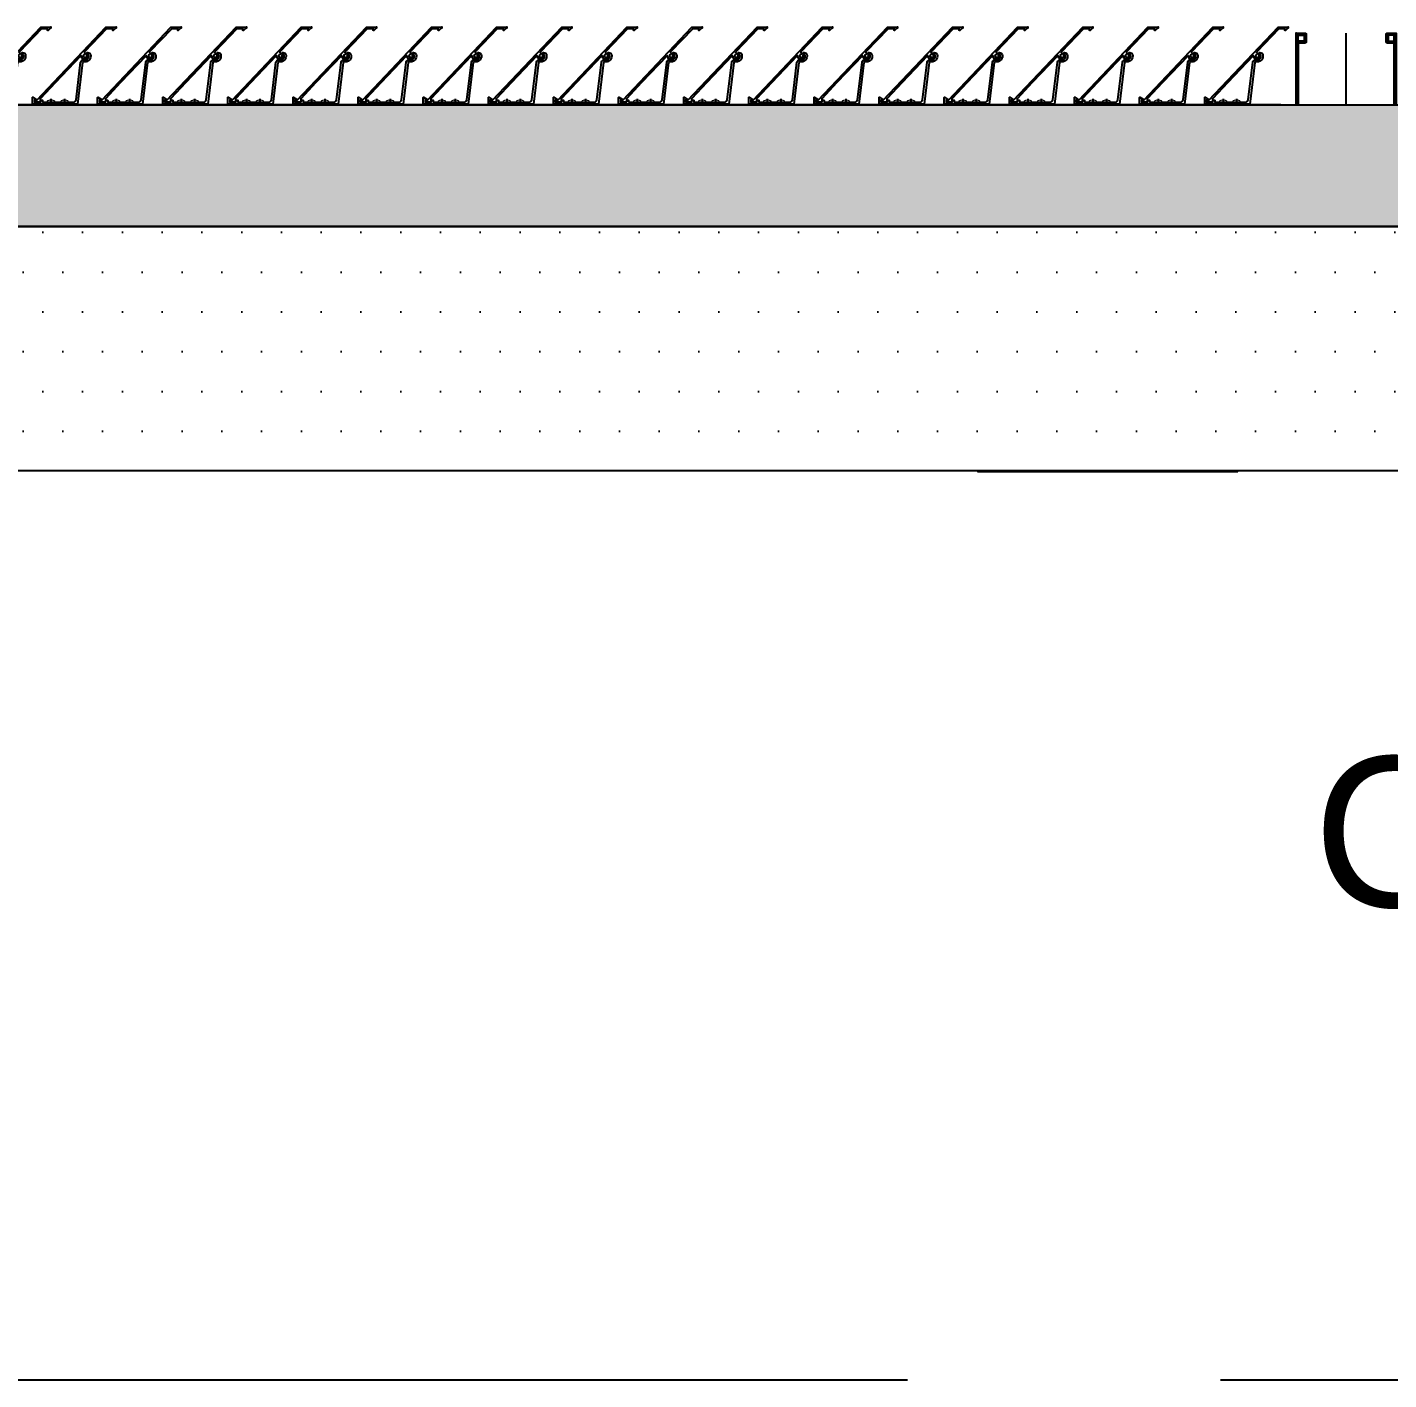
# Model space of a CAD drawing. Header units: millimetres. Extents: x 652937 to 1670132, y 1473552 to 2851037.
# Drawn here: x 703864 to 705223, y 1492653 to 1494003 of the extents above; entities that cross this region are included whole.
import ezdxf
from ezdxf.enums import TextEntityAlignment as Align

# ---------------------------------------------------------------- set-up
doc = ezdxf.new("R2010")
doc.units = ezdxf.units.MM
doc.set_wipeout_variables(frame=1)
for name, pattern in [('CENTER', [50.8, 31.75, -6.35, 6.35, -6.35]), ('HIDDEN', [0.375, 0.25, -0.125]), ('TA_GL_005.00000', [13.75, 5, -1.25, 1.25, -1.25, 5]), ('XKITLINE00', [0]), ('XKITLINE02', [4, 2, -2])]:
    doc.linetypes.add(name, pattern=pattern)
for name, color, linetype in [('000 - 0_SYM_DWG_GRID-BUBBLE_MAIN_COLOR_1', 7, 'Continuous'), ('000 - 0_SYM_DWG_GRIDLINE_MAIN_COLOR_251', 7, 'Continuous'), ('000 - STRUCTURE_STEEL_ACCESORIES_SUB_COLOR_3', 7, 'Continuous'), ('010 - ASPG_ACCESSORIES_HATCH_', 7, 'Continuous'), ('010 - ASPG_ACCESSORIES_MAIN_COLOR_1', 7, 'Continuous'), ('010 - ASPG_ACCESSORIES_SUB_COLOR_1', 7, 'Continuous'), ('010 - ASPG_EXTR_MAIN_COLOR_2', 7, 'Continuous'), ('010 - ASPG_FLASHING_HATCH_', 7, 'Continuous'), ('010 - ASPG_FLASHING_MAIN_COLOR_2', 7, 'Continuous'), ('010 - ASPG_FLASHING_MAIN_COLOR_4', 7, 'Continuous'), ('010 - ASPG_FLASHING_WIPEOUT_', 7, 'Continuous'), ('010 - ASPG_FLASING_WIPEOUT_', 7, 'Continuous'), ('010 - ASPG_FRAMING_CUT_COLOR_4', 7, 'Continuous'), ('010 - ASPG_FRAMING_HATCH_', 7, 'Continuous'), ('010 - ASPG_FRAMING_MAIN_COLOR_2', 7, 'Continuous'), ('010 - ASPG_FRAMING_SUB_COLOR_2', 7, 'Continuous'), ('010 - ASPG_FRAMING_WIPEOUT_', 7, 'Continuous'), ('BOLT & SCREW', 7, 'Continuous'), ('Center Line', 7, 'CENTER'), ('DIM', 7, 'Continuous'), ('tube-stopper', 7, 'Continuous')]:
    doc.layers.add(name, color=color, linetype=linetype)
for name, color, linetype, plot in [('000 - STRUCTURE_STEEL_ACCESORIES_DEF_SUB', 7, 'Continuous', False), ('010 - ASPG_EXTR_DEF_SUB', 7, 'Continuous', False), ('010 - ASPG_FRAMING_DEF_SUB', 7, 'Continuous', False)]:
    doc.layers.add(name, color=color, linetype=linetype, plot=plot)
for name, color, linetype, lineweight in [('12-GRID', 7, 'CENTER', 13), ('9-SCREW', 7, 'Continuous', 9), ('A-WALL', 7, 'Continuous', 25), ('Bolt', 7, 'Continuous', 0), ('Part', 7, 'Continuous', 0), ('SCREW', 7, 'Continuous', 5)]:
    doc.layers.add(name, color=color, linetype=linetype, lineweight=lineweight)
doc.styles.add('Arial', font='arial.ttf')
doc.styles.add('TA', font='', dxfattribs={"height": 4.5})
doc.styles.get('TA').set_extended_font_data('Cordia New')

# ---------------------------------------------------------------- blocks, each defined once
blk = doc.blocks.new('3')
at = {"layer": 'Bolt', "color": 7, "linetype": 'XKITLINE00', "lineweight": 0}
for p, q in [((-110.3554, 20.4671), (-110.3554, 20.4205)), ((-110.4254, 20.3971), (-110.3788, 20.3971)), ((-110.2854, 20.3971), (-110.332, 20.3971)), ((-110.3554, 20.3271), (-110.3554, 20.3737)), ((-109.8124, 20.2171), (-109.8124, 20.1705)), ((-109.8124, 20.2171), (-109.8124, 20.1705)), ((-109.8824, 20.1471), (-109.8358, 20.1471)), ((-109.8824, 20.1471), (-109.8358, 20.1471)), ((-109.8124, 20.0771), (-109.8124, 20.1237)), ((-109.8124, 20.0771), (-109.8124, 20.1237)), ((-109.7424, 20.1471), (-109.789, 20.1471)), ((-109.7424, 20.1471), (-109.789, 20.1471)), ((-109.8124, 19.9171), (-109.8124, 19.8705)), ((-109.8124, 19.9171), (-109.8124, 19.8705)), ((-109.8824, 19.8471), (-109.8358, 19.8471)), ((-109.8824, 19.8471), (-109.8358, 19.8471)), ((-109.7424, 19.8471), (-109.789, 19.8471)), ((-109.7424, 19.8471), (-109.789, 19.8471)), ((-109.8124, 19.7771), (-109.8124, 19.8237)), ((-109.8124, 19.7771), (-109.8124, 19.8237)), ((-110.3554, 19.6671), (-110.3554, 19.6205)), ((-110.4254, 19.5971), (-110.3788, 19.5971)), ((-110.3554, 19.5271), (-110.3554, 19.5737)), ((-110.2854, 19.5971), (-110.332, 19.5971))]:
    blk.add_line(p, q, dxfattribs=at)
at = {"layer": 'Bolt', "color": 7, "linetype": 'XKITLINE02', "lineweight": 0}
for p, q in [((-110.3554, 19.9425), (-110.3554, 20.1571)), ((-110.4529, 20.0121), (-110.4529, 20.0371)), ((-110.3904, 19.9821), (-110.3904, 20.0121)), ((-110.3204, 19.9821), (-110.3204, 20.0121)), ((-110.2579, 20.0121), (-110.2579, 20.0371))]:
    blk.add_line(p, q, dxfattribs=at)
at = {"layer": 'Part', "color": 7, "linetype": 'HIDDEN', "lineweight": 0, "ltscale": 5}
for p, q in [((-110.0717, 32.1221), (-110.0725, 18.6323)), ((-109.5267, 32.1221), (-109.5275, 18.6323))]:
    blk.add_line(p, q, dxfattribs=at)
at = {"layer": 'Part', "color": 7, "lineweight": 0}
for p, q in [((-110.6304, 20.5471), (-110.7304, 20.6471)), ((-109.9804, 20.6471), (-110.0804, 20.5471)), ((-110.2054, 20.0371), (-110.5054, 20.0371)), ((-110.7304, 19.3471), (-110.6304, 19.4471)), ((-110.0804, 19.4471), (-109.9804, 19.3471))]:
    blk.add_line(p, q, dxfattribs=at)
at = {"layer": 'Part', "color": 7, "linetype": 'XKITLINE02', "lineweight": 0}
for p, q in [((-110.2054, 20.0121), (-110.5054, 20.0121)), ((-109.5124, 20.0121), (-110.0804, 20.0121)), ((-110.0804, 20.0121), (-109.5124, 20.0121)), ((-109.5124, 19.9821), (-110.0804, 19.9821)), ((-110.0804, 19.9821), (-109.5124, 19.9821)), ((-109.9624, 20.0121), (-109.9624, 19.9821))]:
    blk.add_line(p, q, dxfattribs=at)
at = {"layer": 'Part', "color": 7, "lineweight": 0}
for points in [[(-109.4875, 18.6323), (-109.4867, 32.1221), (-110.1117, 32.1221), (-110.1125, 18.6323)], [(-110.0804, 19.4471), (-110.0804, 20.5471), (-110.6304, 20.5471), (-110.6304, 19.4471)], [(-110.5654, 20.2471), (-110.5654, 20.0121), (-110.1454, 20.0121), (-110.1454, 20.2471), (-110.1054, 20.2471), (-110.1054, 19.7471), (-110.1454, 19.7471), (-110.1454, 19.9821), (-110.5654, 19.9821), (-110.5654, 19.7471), (-110.6054, 19.7471), (-110.6054, 20.2471)]]:
    blk.add_lwpolyline(points, close=True, dxfattribs=at)
for points in [[(-109.9804, 20.2471), (-109.9804, 20.6471), (-110.7304, 20.6471), (-110.7304, 19.3471), (-109.9804, 19.3471), (-109.9804, 19.7471)], [(-110.5054, 20.0121), (-110.5054, 20.3121), (-110.2054, 20.3121), (-110.2054, 20.0121)]]:
    blk.add_lwpolyline(points, dxfattribs=at)
at = {"layer": 'Part', "color": 7, "linetype": 'XKITLINE02', "lineweight": 0}
blk.add_lwpolyline([(-110.0804, 19.7471), (-109.5124, 19.7471), (-109.5124, 20.2471), (-110.0804, 20.2471)], dxfattribs=at)
at = {"layer": 'Part', "color": 7, "linetype": 'HIDDEN', "lineweight": 0}
blk.add_lwpolyline([(-109.9804, 19.7471), (-109.9804, 20.2471)], dxfattribs=at)
blk = doc.blocks.new('*U9153')
at = {"layer": '000 - 0_SYM_DWG_GRIDLINE_MAIN_COLOR_251', "color": 7, "linetype": 'ByBlock', "ltscale": 5}
blk.add_line((30, 0), (-526.696, 0), dxfattribs=at)
at = {"color": 7, "style": 'TA', "flags": 1}
blk.add_attdef('LOCATION', (6, -6), '', height=4.5, rotation=270, dxfattribs=at)
at = {"layer": '000 - 0_SYM_DWG_GRID-BUBBLE_MAIN_COLOR_1', "color": 7, "style": 'Arial'}
blk.add_attdef('GRID-HEAD', text='', height=4, rotation=270, dxfattribs=at).set_placement((98.128, 0), align=Align.MIDDLE_CENTER)
blk = doc.blocks.new('W-1-PP18-ST_ENT3_REV02_20260413-040446_PP18_ENT_3_Y_DIMS')
at = {"layer": '000 - 0_SYM_DWG_GRIDLINE_MAIN_COLOR_251', "color": 7, "linetype": 'TA_GL_005.00000', "xscale": 50.00000000000004, "yscale": 50.00000000000004, "zscale": 50.00000000000004, "rotation": 180}
blk.add_blockref('*U9153', (-4084.8, 0), dxfattribs=at)
blk = doc.blocks.new('W-1-PP18-ST_ENT3_REV02_20260413-050421_PP18_ENT3_MAIN_PLAN')
at = {"layer": 'A-WALL', "color": 7, "linetype": 'HIDDEN', "lineweight": 13, "ltscale": 8}
blk.add_lwpolyline([(-835, 1155.8), (4915, 1155.8)], dxfattribs=at)
at = {"color": 7}
blk.add_blockref('W-1-PP18-ST_ENT3_REV02_20260413-040446_PP18_ENT_3_Y_DIMS', (0, 0), dxfattribs=at)
at = {"layer": 'DIM', "color": 7, "insert": (5070.4, 545.8), "char_height": 150, "attachment_point": 5, "rotation": 0.0083, "style": 'Arial', "bg_fill": 3, "box_fill_scale": 1.1, "bg_fill_color": 256, "bg_fill_true_color": 13158600, "bg_fill_transparency": 0}
blk.add_mtext('\\A1;C23a', dxfattribs=at)
at = {"color": 7, "xscale": 200.000000000001, "yscale": 200.000000000001, "zscale": 200.000000000001, "rotation": 90}
blk.add_blockref('3', (8614.4, 23052.3), dxfattribs=at)
blk = doc.blocks.new('*U9351')
at = {"layer": '12-GRID', "color": 7, "linetype": 'CENTER'}
for p, q in [((0, -6.2), (0, 2.2)), ((-4.2, -2), (4.2, -2))]:
    blk.add_line(p, q, dxfattribs=at)
at = {"layer": 'BOLT & SCREW', "color": 7}
for p, q in [((-0.6, -1.8), (-1.8, -1.6)), ((-0.6, -2.2), (-1.8, -2.4)), ((-0.5, -1.8), (-0.9, -1.6)), ((-0.5, -2.2), (-0.9, -2.4)), ((-0.2, -1.4), (-0.4, -0.2)), ((-0.2, -1.5), (-0.4, -1.1)), ((-0.2, -2.5), (-0.4, -2.9)), ((-0.2, -2.6), (-0.4, -3.8)), ((0.2, -1.4), (0.4, -0.2)), ((0.2, -1.5), (0.4, -1.1)), ((0.4, -2.9), (0.2, -2.5)), ((0.2, -2.6), (0.4, -3.8)), ((0.5, -1.8), (0.9, -1.6)), ((0.5, -2.2), (0.9, -2.4)), ((0.6, -1.8), (1.8, -1.6)), ((0.6, -2.2), (1.8, -2.4))]:
    blk.add_line(p, q, dxfattribs=at)
for points in [[(-1.8, -1.6), (-0.9, -1.6, 0.414214), (-0.4, -1.1), (-0.4, -0.2), (0.4, -0.2), (0.4, -1.1, 0.414214), (0.9, -1.6), (1.8, -1.6), (1.8, -2.4), (0.9, -2.4, 0.414214), (0.4, -2.9), (0.4, -3.8), (-0.4, -3.8), (-0.4, -2.9, 0.414214), (-0.9, -2.4), (-1.8, -2.4)], [(0.2, -2.5, -0.414214), (0.5, -2.2), (0.6, -2.2), (0.6, -1.8), (0.5, -1.8, -0.414214), (0.2, -1.5), (0.2, -1.4), (-0.2, -1.4), (-0.2, -1.5, -0.414214), (-0.5, -1.8), (-0.6, -1.8), (-0.6, -2.2), (-0.5, -2.2, -0.414214), (-0.2, -2.5), (-0.2, -2.6), (0.2, -2.6)]]:
    blk.add_lwpolyline(points, format="xyb", close=True, dxfattribs=at)
blk.add_circle((0, -2), 3.5, dxfattribs=at)
blk = doc.blocks.new('000_ASPG_TYP_FILES_20260218-010703_FRAME_EXTR_')
at = {"layer": '010 - ASPG_FRAMING_HATCH_'}
h = blk.add_hatch(dxfattribs=at)
h.set_pattern_fill('ANSI32', scale=0.1, angle=180)
edge = h.paths.add_edge_path()
edge.add_line((2, 16), (2, 2))
edge.add_line((2, 2), (39.7, 2))
edge.add_arc((39.7, 1.7), 0.3, 0, 90, ccw=False)
edge.add_line((40, 1.7), (40, 0.3))
edge.add_arc((39.7, 0.3), 0.3, -90, 0, ccw=False)
edge.add_line((39.7, 0), (0.3, 0))
edge.add_arc((0.3, 0.3), 0.3, 180, 270, ccw=False)
edge.add_line((0, 0.3), (0, 17.7))
edge.add_arc((0.3, 17.7), 0.3, 90, 180, ccw=False)
edge.add_line((0.3, 18), (22.6, 18))
edge.add_arc((22.6, 18.5), 0.5, 270, 380.2095)
edge.add_arc((26.2, 19.8), 3.35, 182.0638, 200.2095, ccw=False)
edge.add_arc((23.6, 19.7), 0.76, 2.0638, 182.0638, ccw=False)
edge.add_arc((26.2, 19.8), 1.83, 182.0638, 447.9362)
edge.add_arc((26.3, 22.4), 0.76, 87.9362, 267.9362, ccw=False)
edge.add_arc((26.2, 19.8), 3.35, 69.7905, 87.9362, ccw=False)
edge.add_arc((27.5, 23.4), 0.5, 249.7905, 360)
edge.add_line((28, 23.4), (28, 26.7))
edge.add_line((28, 26.7), (28.5, 27.2))
edge.add_line((28.5, 27.2), (28, 27.7))
edge.add_line((28, 27.7), (28, 38.6))
edge.add_line((28, 38.6), (28.5, 39.1))
edge.add_line((28.5, 39.1), (28, 39.6))
edge.add_line((28, 39.6), (28, 42.9))
edge.add_arc((27.5, 42.9), 0.5, 0, 110.2095)
edge.add_arc((26.2, 46.5), 3.35, 272.0638, 290.2095, ccw=False)
edge.add_arc((26.3, 43.9), 0.76, 92.0638, 272.0638, ccw=False)
edge.add_arc((26.2, 46.5), 1.83, 272.0638, 537.9362)
edge.add_arc((23.6, 46.6), 0.76, 177.9362, 357.9362, ccw=False)
edge.add_arc((26.2, 46.5), 3.35, 159.7905, 177.9362, ccw=False)
edge.add_arc((22.6, 47.8), 0.5, 339.7905, 450)
edge.add_line((22.6, 48.3), (0.3, 48.3))
edge.add_arc((0.3, 48.6), 0.3, 180, 270, ccw=False)
edge.add_line((0, 48.6), (0, 60))
edge.add_arc((0.3, 60), 0.3, 90, 180, ccw=False)
edge.add_line((0.3, 60.3), (5, 60.3))
edge.add_line((5, 60.3), (5, 65))
edge.add_arc((5.3, 65), 0.3, 90, 180, ccw=False)
edge.add_line((5.3, 65.3), (30, 65.3))
edge.add_line((30, 65.3), (30, 63.6))
edge.add_arc((29.7, 63.6), 0.3, -90, 0, ccw=False)
edge.add_line((29.7, 63.3), (7.3, 63.3))
edge.add_arc((7.3, 63), 0.3, 90, 180)
edge.add_line((7, 63), (7, 58.3))
edge.add_line((7, 58.3), (2.3, 58.3))
edge.add_arc((2.3, 58), 0.3, 90, 180)
edge.add_line((2, 58), (2, 50.6))
edge.add_arc((2.3, 50.6), 0.3, 180, 270)
edge.add_line((2.3, 50.3), (29.7, 50.3))
edge.add_arc((29.7, 50), 0.3, 0, 90, ccw=False)
edge.add_line((30, 50), (30, 26.7))
edge.add_line((30, 26.7), (30, 16.3))
edge.add_arc((29.7, 16.3), 0.3, -90, 0, ccw=False)
edge.add_line((29.7, 16), (2, 16))
at = {"layer": '010 - ASPG_FRAMING_CUT_COLOR_4', "color": 7}
blk.add_lwpolyline([(2, 16), (2, 2), (39.7, 2, -0.414214), (40, 1.7), (40, 0.3, -0.414214), (39.7, 0), (0.3, 0, -0.414214), (0, 0.3), (0, 17.7, -0.414214), (0.3, 18), (22.6, 18, 0.52173), (23, 18.7, -0.079342), (22.8, 19.7, -1), (24.3, 19.8, 2.296346), (26.2, 21.7, -1), (26.3, 23.2, -0.079342), (27.3, 23, 0.52173), (28, 23.4), (28, 26.7), (28.5, 27.2), (28, 27.7), (28, 38.6), (28.5, 39.1), (28, 39.6), (28, 42.9, 0.52173), (27.3, 43.3, -0.079342), (26.3, 43.1, -1), (26.2, 44.6, 2.296346), (24.3, 46.5, -1), (22.8, 46.6, -0.079342), (23, 47.6, 0.52173), (22.6, 48.3), (0.3, 48.3, -0.414214), (0, 48.6), (0, 60, -0.414214), (0.3, 60.3), (5, 60.3), (5, 65, -0.414214), (5.3, 65.3), (30, 65.3), (30, 63.6, -0.414214), (29.7, 63.3), (7.3, 63.3, 0.414214), (7, 63), (7, 58.3), (2.3, 58.3, 0.414214), (2, 58), (2, 50.6, 0.414214), (2.3, 50.3), (29.7, 50.3, -0.414214), (30, 50), (30, 26.7), (30, 16.3, -0.414214), (29.7, 16)], format="xyb", close=True, dxfattribs=at)
at = {"color": 7}
for p in [(26.2, 48.5), (26.2, 21.8)]:
    blk.add_blockref('*U9351', p, dxfattribs=at)
blk = doc.blocks.new('PZG35-9D5')
at = {"layer": 'Center Line', "color": 7}
blk.add_line((0, 3.7), (0, -10.5), dxfattribs=at)
at = {"layer": 'SCREW', "color": 7}
for p, q in [((-1.4, 0), (-1.4, -1.1)), ((1.4, 0), (1.4, -0.6)), ((-1.9, -1.4), (1.9, -0.9)), ((-1.9, -1.4), (-1.4, -1.1)), ((-1.9, -1.4), (-1.4, -1.7)), ((-1.9, -2.7), (1.9, -2.2)), ((-1.9, -2.7), (-1.4, -2.4)), ((-1.9, -2.7), (-1.4, -3)), ((-1.9, -4), (-1.4, -3.7)), ((-1.9, -4), (-1, -3.9)), ((-1.9, -4), (-1.4, -4.3)), ((-1.4, -1.1), (1.4, -0.6)), ((-1.4, -1.7), (1.4, -1.2)), ((-1.4, -1.7), (-1.4, -2.4)), ((-1.4, -2.4), (1.4, -1.9)), ((-1.4, -3), (1.4, -2.5)), ((-1.4, -3), (-1.4, -3.7)), ((-1.4, -3.7), (-0.8, -3.6)), ((-1.4, -4.3), (-1.4, -8.1)), ((-1.4, -4.3), (-1.2, -4.3)), ((0, -9.5), (-1.4, -8.1)), ((0, -9.5), (1.4, -8.1)), ((0.6, -3.3), (1.4, -3.2)), ((0.7, -3.7), (1.9, -3.5)), ((0.7, -3.9), (1.4, -3.8)), ((0.7, -4.6), (1.4, -4.5)), ((0.7, -5), (1.9, -4.8)), ((0.7, -5.2), (1.4, -5.1)), ((1.9, -0.9), (1.4, -0.6)), ((1.9, -0.9), (1.4, -1.2)), ((1.4, -1.2), (1.4, -1.9)), ((1.9, -2.2), (1.4, -1.9)), ((1.9, -2.2), (1.4, -2.5)), ((1.4, -2.5), (1.4, -3.2)), ((1.9, -3.5), (1.4, -3.2)), ((1.9, -3.5), (1.4, -3.8)), ((1.4, -3.8), (1.4, -4.5)), ((1.9, -4.8), (1.4, -4.5)), ((1.9, -4.8), (1.4, -5.1)), ((1.4, -5.1), (1.4, -8.1))]:
    blk.add_line(p, q, dxfattribs=at)
blk.add_lwpolyline([(0, -9.5), (0.7, -5.2), (0.7, -3.6, 0.417657), (0.4, -3.3, 0.108102), (-0.8, -3.6), (-1.4, -4.7)], format="xyb", dxfattribs=at)
blk = doc.blocks.new('*U9352')
at = {"layer": 'SCREW', "color": 7}
blk.add_lwpolyline([(3, 1.8, 0.09906), (0.8, 2.5), (0.8, 2.3), (-0.8, 2.3), (-0.8, 2.5, 0.09906), (-3, 1.8, 0.266588), (-3.5, 1), (-3.5, 0.2, 0.414214), (-3.3, 0), (3.3, 0, 0.414214), (3.5, 0.2), (3.5, 1, 0.266588)], format="xyb", close=True, dxfattribs=at)
blk.add_blockref('PZG35-9D5', (0, 0), dxfattribs=at)
blk = doc.blocks.new('*U9355')
at = {"color": 7}
blk.add_point((0, 0), dxfattribs=at)
at = {"layer": '010 - ASPG_ACCESSORIES_MAIN_COLOR_1', "color": 7}
blk.add_lwpolyline([(-39.7, -0.6, 0.414214), (-40, -0.9), (-40, -7.4, 0.57735), (-39.7, -7.6), (-36.6, -5.8, 0.767327), (-36.8, -5.3), (-37.9, -5.3, -0.414214), (-38.2, -5), (-38.2, -2.8, -0.414214), (-38, -2.6), (-32.2, -2.6, -0.388879), (-32, -2.8), (-31.8, -4.3, 0.388879), (-31.3, -4.8), (-30.3, -4.8, 0.414214), (-30, -4.5), (-30, -2.9, -0.414214), (-29.7, -2.6), (0.4, -2.6, -0.378969), (3.4, -5.2), (8, -42.5, 0.446593), (11.6, -45.1, -0.489802), (16.1, -48.7), (16.1, -49.4, -0.18248), (15.8, -50, -0.267949), (15.3, -50.2, 1.122115), (15.1, -52.3, 0.405004), (18.1, -49.4), (18.1, -48.7, 0.489805), (11.2, -43.1, -0.446597), (9.9, -42.3), (4.9, -0.8, 0.364176), (4.6, -0.6)], format="xyb", close=True, dxfattribs=at)
at = {"layer": '010 - ASPG_EXTR_DEF_SUB', "color": 7}
for p in [(-40, -0.5), (43.4, -76.9), (43.4, -77.5)]:
    blk.add_point(p, dxfattribs=at)
at = {"layer": '010 - ASPG_EXTR_MAIN_COLOR_2', "color": 7}
blk.add_lwpolyline([(11.4, -48.2), (11.5, -47.4), (12.2, -47.6), (12.3, -46.8, -0.535538), (14.2, -49.2, 0.991572), (15.7, -49.6, 1.157025), (8.8, -48.8, -0.688558), (8.3, -49), (-17.1, -22.2), (-32.3, -6.1), (-32.3, -2.9, 0.414312), (-32.6, -2.6), (-37.5, -2.6, 0.414116), (-37.8, -2.9), (-37.8, -4.3, 0.414214), (-37.5, -4.6), (-36, -4.6, -0.205895), (-35.8, -4.7), (33.2, -77.5), (43.1, -77.5, 0.668179), (43.4, -77), (40.5, -74.2, 0.668179), (40, -74.4), (40, -76), (33.9, -76), (11.9, -52.8, -0.558354), (12.1, -52, 0.766275), (12, -50.4, -0.438583), (10.7, -48.1)], format="xyb", close=True, dxfattribs=at)
at = {"layer": 'SCREW', "color": 7, "rotation": 180}
for p in [(-21.6, -2.5), (-8.2, -2.5)]:
    blk.add_blockref('*U9352', p, dxfattribs=at)
blk = doc.blocks.new('000_ASPG_TYP_FILES_FRAMING_EXTR_BREAKLINE_TYPE_2')
at = {"layer": '010 - ASPG_FRAMING_HATCH_', "transparency": 33554585}
h = blk.add_hatch(dxfattribs=at)
h.set_pattern_fill('ANSI32', scale=0.25)
h.paths.add_polyline_path([(131, 91, 0.414214), (132, 90), (140, 90, 0.414214), (141, 91), (141, 100), (2, 100), (2, 125), (0, 125), (0, 99, 0.414214), (1, 98), (63, 98, -0.414214), (64, 97), (64, 3, -0.414214), (63, 2), (0, 2), (0, 0), (141, 0), (141, 9, 0.414214), (140, 10), (132, 10, 0.414214), (131, 9), (131, 3, -0.414214), (130, 2), (67, 2, -0.414214), (66, 3), (66, 97, -0.414214), (67, 98), (130, 98, -0.414214), (131, 97)])
h.paths.add_polyline_path([(133, 92), (133, 98), (139, 98), (139, 92)], flags=16)
h.paths.add_polyline_path([(133, 8), (139, 8), (139, 2), (133, 2)], flags=16)
at = {"layer": '010 - ASPG_FRAMING_HATCH_'}
h = blk.add_hatch(dxfattribs=at)
h.set_pattern_fill('ANSI37', scale=0.595498, angle=-90)
h.set_pattern_definition([(315, (1257419.1929, -519973.9224), (1.3369313545, 1.3369313545), []), (45, (1257419.1929, -519973.9224), (-1.3369313545, 1.3369313545), [])])
edge = h.paths.add_edge_path()
edge.add_ellipse((11.5, 105), major_axis=(0, -5), ratio=0.644482, start_angle=180, end_angle=360, ccw=False)
edge.add_line((11.5, 110), (2, 110))
edge.add_arc((-7.9, 105), 11.1, -26.7963, 26.7963, ccw=False)
edge.add_line((2, 100), (11.5, 100))
h = blk.add_hatch(dxfattribs=at)
h.set_pattern_fill('HONEY', scale=0.238199, angle=-90)
h.set_pattern_definition([(270, (1257419.4425, -519993.9224), (0.65495992507, -1.1344238721), [0.7562825814, -1.5125651628]), (30, (1257419.4425, -519993.9224), (0.65495992936, 1.1344238696), [0.7562825814, -1.5125651628]), (330, (1257419.4425, -519993.9224), (1.30991985442, -2.48e-09), [-1.5125651628, 0.7562825814])])
edge = h.paths.add_edge_path()
edge.add_ellipse((11.8, 105), major_axis=(0, -5), ratio=0.644482, start_angle=0, end_angle=360, ccw=False)
h = blk.add_hatch(dxfattribs=at)
h.set_pattern_fill('HONEY', scale=0.238199, angle=-90)
h.set_pattern_definition([(270, (1257419.24324, -519991.6224), (0.65495992507, -1.1344238721), [0.7562825814, -1.5125651628]), (30, (1257419.24324, -519991.6224), (0.65495992936, 1.1344238696), [0.7562825814, -1.5125651628]), (330, (1257419.24324, -519991.6224), (1.30991985442, -2.48e-09), [-1.5125651628, 0.7562825814])])
edge = h.paths.add_edge_path()
edge.add_ellipse((57.5, 105), major_axis=(0, -5), ratio=0.644482, start_angle=0, end_angle=360)
h = blk.add_hatch(dxfattribs=at)
h.set_pattern_fill('ANSI37', scale=0.595498, angle=-90)
h.set_pattern_definition([(315, (1257419.4929, -519971.6224), (1.3369313545, 1.3369313545), []), (45, (1257419.4929, -519971.6224), (-1.3369313545, 1.3369313545), [])])
edge = h.paths.add_edge_path()
edge.add_ellipse((57.8, 105), major_axis=(0, -5), ratio=0.644482, start_angle=0, end_angle=180)
edge.add_line((57.8, 110), (62, 110))
edge.add_arc((62, 110.3), 0.3, -90, 0)
edge.add_line((62.3, 110.3), (62.3, 111))
edge.add_line((62.3, 111), (61.8, 111.5))
edge.add_line((61.8, 111.5), (62.3, 112))
edge.add_line((62.3, 112), (61.8, 112.5))
edge.add_line((61.8, 112.5), (62.3, 113))
edge.add_line((62.3, 113), (61.8, 113.5))
edge.add_line((61.8, 113.5), (62.3, 114))
edge.add_line((62.3, 114), (62.3, 115))
edge.add_line((62.3, 115), (63.3, 115))
edge.add_line((63.3, 115), (63.8, 115.5))
edge.add_line((63.8, 115.5), (64.3, 115))
edge.add_line((64.3, 115), (64.8, 115.5))
edge.add_line((64.8, 115.5), (65.3, 115))
edge.add_line((65.3, 115), (65.8, 115.5))
edge.add_line((65.8, 115.5), (66.3, 115))
edge.add_line((66.3, 115), (67, 115))
edge.add_arc((67, 115.3), 0.3, -90, 0)
edge.add_line((67.3, 115.3), (67.3, 110))
edge.add_arc((77.2, 105), 11.1, 153.2037, 206.7963)
edge.add_line((67.3, 100), (57.8, 100))
at = {"color": 7}
blk.add_point((141, 100), dxfattribs=at)
at = {"layer": '010 - ASPG_FRAMING_CUT_COLOR_4', "color": 7}
blk.add_lwpolyline([(0, 0), (0, 2), (63, 2, 0.414214), (64, 3), (64, 97, 0.414214), (63, 98), (1, 98, -0.414214), (0, 99), (0, 125), (2, 125), (2, 100), (141, 100), (141, 91, -0.414214), (140, 90), (132, 90, -0.414214), (131, 91), (131, 97, 0.414214), (130, 98), (67, 98, 0.414214), (66, 97), (66, 3, 0.414214), (67, 2), (130, 2, 0.414214), (131, 3), (131, 9, -0.414214), (132, 10), (140, 10, -0.414214), (141, 9), (141, 0)], format="xyb", close=True, dxfattribs=at)
for points in [[(139, 98), (139, 92), (133, 92), (133, 98)], [(139, 2), (139, 8), (133, 8), (133, 2)]]:
    blk.add_lwpolyline(points, close=True, dxfattribs=at)
at = {"layer": '010 - ASPG_FRAMING_DEF_SUB', "color": 7, "transparency": 33554457}
blk.add_line((0, 50), (141, 50), dxfattribs=at)
for points in [[(2, 100), (15, 100), (15, 110), (2, 110)], [(54.3, 100), (67.3, 100), (67.3, 115.5), (54.3, 115.5)]]:
    blk.add_lwpolyline(points, close=True, dxfattribs=at)
at = {"layer": '010 - ASPG_FRAMING_SUB_COLOR_2', "color": 7}
for points in [[(11.8, 100), (2, 100, 0.238199), (2, 110), (11.8, 110)], [(57.5, 100), (67.3, 100, -0.238199), (67.3, 110), (67.3, 115.3, -0.414214), (67, 115), (66.3, 115), (65.8, 115.5), (65.3, 115), (64.8, 115.5), (64.3, 115), (63.8, 115.5), (63.3, 115), (62.3, 115), (62.3, 114), (61.8, 113.5), (62.3, 113), (61.8, 112.5), (62.3, 112), (61.8, 111.5), (62.3, 111), (62.3, 110.3, -0.414214), (62, 110), (57.5, 110)]]:
    blk.add_lwpolyline(points, format="xyb", dxfattribs=at)
at = {"layer": '010 - ASPG_FRAMING_SUB_COLOR_2', "color": 7, "extrusion": (0, 0, -1)}
blk.add_ellipse((11.8, 105), major_axis=(0, -5), ratio=0.644482, dxfattribs=at)
at = {"layer": '010 - ASPG_FRAMING_SUB_COLOR_2', "color": 7}
blk.add_ellipse((57.5, 105), major_axis=(0, -5), ratio=0.644482, dxfattribs=at)
blk = doc.blocks.new('*U6185')
at = {"color": 7}
blk.add_wipeout([(1368, 4), (60, 4), (60, 69.3), (1368, 69.3)], dxfattribs=at).dxf.layer = '010 - ASPG_FRAMING_WIPEOUT_'
at = {"layer": '010 - ASPG_FRAMING_MAIN_COLOR_2', "color": 7}
blk.add_lwpolyline([(1338, 69.3), (90, 69.3), (90, 6), (1338, 6)], close=True, dxfattribs=at)
at = {"layer": '010 - ASPG_FRAMING_SUB_COLOR_2', "color": 7}
for points in [[(1368, 4), (60, 4), (60, 69.3), (1368, 69.3)], [(60, 2), (60, 4), (1368, 4), (1368, 2)]]:
    blk.add_lwpolyline(points, close=True, dxfattribs=at)
at = {"color": 7, "xscale": -1, "rotation": 180}
for p in [(91.8, 69.3), (156.8, 69.3), (221.8, 69.3), (286.8, 69.3), (351.8, 69.3), (416.8, 69.3), (481.8, 69.3), (546.8, 69.3), (611.8, 69.3), (676.8, 69.3), (741.8, 69.3), (806.8, 69.3), (871.8, 69.3), (936.8, 69.3), (1001.8, 69.3), (1066.8, 69.3), (1131.8, 69.3), (1196.8, 69.3), (1261.8, 69.3), (1326.8, 69.3)]:
    blk.add_blockref('*U9355', p, dxfattribs=at)
at = {"color": 7, "rotation": 89.99999999999999}
blk.add_blockref('000_ASPG_TYP_FILES_FRAMING_EXTR_BREAKLINE_TYPE_2', (1478, 0), dxfattribs=at)
at = {"color": 7, "xscale": -1}
blk.add_blockref('000_ASPG_TYP_FILES_20260218-010703_FRAME_EXTR_', (1368, 4), dxfattribs=at)
blk = doc.blocks.new('W-1-PP18-ST_ENT3_REV02_20260413-054934_PP18_ENT3_ASPG_MAIN_PL')
at = {"color": 7}
blk.add_blockref('*U6185', (3425, 1203), dxfattribs=at)
blk = doc.blocks.new('*U8431')
at = {"layer": '12-GRID', "color": 7, "linetype": 'CENTER'}
blk.add_line((0, 6.1), (0, -18.2), dxfattribs=at)
at = {"layer": 'BOLT & SCREW', "color": 7}
for p, q in [((-5.5, 0.5), (-5.5, 0)), ((5.5, 0), (-5.5, 0)), ((-5.2, 0.9), (-4.2, 1.2)), ((5.2, 0.9), (-5.2, 0.9)), ((-4.2, 5), (-4.2, 1.2)), ((4.2, 1.2), (-4.2, 1.2)), ((3.1, 5.5), (-3.1, 5.5)), ((-2.6, 0.9), (-2.1, 1.2)), ((-2.1, 5), (-2.1, 1.2)), ((-2.1, -1.5), (-2.1, 0)), ((2.1, 5), (2.1, 1.2)), ((2.4, 0.9), (2.1, 1.2)), ((2.1, -1), (2.1, 0)), ((4.2, 5), (4.2, 1.2)), ((5.2, 0.9), (4.2, 1.2)), ((5.5, 0.5), (5.5, 0)), ((-2.7, -1.9), (2.7, -1.4)), ((-2.7, -1.9), (-2.1, -1.5)), ((-2.7, -1.9), (-2.1, -2.3)), ((-2.7, -3.7), (2.7, -3.2)), ((-2.7, -3.7), (-2.1, -3.3)), ((-2.7, -3.7), (-2.1, -4.1)), ((-2.7, -5.5), (2.7, -5)), ((-2.7, -5.5), (2.7, -5)), ((-2.7, -5.5), (-2.1, -5.1)), ((-2.7, -5.5), (-2.1, -5.1)), ((-2.7, -5.5), (-2.1, -5.9)), ((-2.7, -5.5), (-2.1, -5.9)), ((-2.7, -7.3), (2.7, -6.8)), ((-2.7, -7.3), (-2.1, -6.9)), ((-2.7, -7.3), (-2.1, -7.7)), ((-2.7, -9.1), (-2.1, -8.7)), ((-2.7, -9.1), (-1.6, -9)), ((-2.7, -9.1), (-2.1, -9.5)), ((-2.7, -10.9), (-2.1, -10.5)), ((-2.7, -10.9), (-1.8, -10.8)), ((-2.7, -10.9), (-2.1, -11.3)), ((-2.1, -1.5), (2.1, -1)), ((-2.1, -2.3), (2.1, -1.8)), ((-2.1, -3.3), (-2.1, -2.3)), ((-2.1, -3.3), (2.1, -2.8)), ((-2.1, -4.1), (2.1, -3.6)), ((-2.1, -5.1), (-2.1, -4.1)), ((-2.1, -5.1), (2.1, -4.6)), ((-2.1, -5.1), (2.1, -4.6)), ((-2.1, -5.9), (2.1, -5.4)), ((-2.1, -5.9), (2.1, -5.4)), ((-2.1, -6.9), (-2.1, -5.9)), ((-2.1, -6.9), (-2.1, -5.9)), ((-2.1, -6.9), (2.1, -6.4)), ((-2.1, -7.7), (2.1, -7.2)), ((-2.1, -8.7), (-2.1, -7.7)), ((-2.1, -8.7), (-1.1, -8.6)), ((-2.1, -9.5), (-1.6, -9.4)), ((-2.1, -10.5), (-2.1, -9.5)), ((-2.1, -10.5), (-1.8, -10.5)), ((-2.1, -11.3), (-1.9, -11.2)), ((-2.1, -12.4), (-2.1, -11.3)), ((-2.1, -12.4), (-2.1, -15.6)), ((0.4, -8.4), (2.1, -8.2)), ((0.7, -8.8), (2.7, -8.6)), ((0.7, -9.1), (2.1, -9)), ((0.7, -10.2), (2.1, -10)), ((0.7, -10.6), (2.7, -10.4)), ((0.7, -10.9), (2.1, -10.8)), ((2.7, -1.4), (2.1, -1)), ((2.7, -1.4), (2.1, -1.8)), ((2.1, -2.8), (2.1, -1.8)), ((2.7, -3.2), (2.1, -2.8)), ((2.7, -3.2), (2.1, -3.6)), ((2.1, -4.6), (2.1, -3.6)), ((2.7, -5), (2.1, -4.6)), ((2.7, -5), (2.1, -4.6)), ((2.7, -5), (2.1, -5.4)), ((2.7, -5), (2.1, -5.4)), ((2.1, -6.4), (2.1, -5.4)), ((2.1, -6.4), (2.1, -5.4)), ((2.7, -6.8), (2.1, -6.4)), ((2.7, -6.8), (2.1, -7.2)), ((2.1, -8.2), (2.1, -7.2)), ((2.7, -8.6), (2.1, -8.2)), ((2.7, -8.6), (2.1, -9)), ((2.1, -10), (2.1, -9)), ((2.7, -10.4), (2.1, -10)), ((2.7, -10.4), (2.1, -10.8)), ((2.1, -10.8), (2.1, -15.6)), ((0, -17.2), (-2.1, -15.6)), ((0, -17.2), (2.1, -15.6))]:
    blk.add_line(p, q, dxfattribs=at)
blk.add_lwpolyline([(0, -17.2), (0.7, -11.5), (0.7, -8.7, 0.417657), (0.4, -8.4, 0.070993), (-1.5, -8.7), (-2.1, -12.4)], format="xyb", dxfattribs=at)
for centre, radius, start, end in [((-5.2, 0.5), 0.3, 90, 180), ((-3.1, 3.9), 1.56, 48.0171, 131.9829), ((0, -0.2), 5.63, 68.2799, 111.7201), ((3.1, 3.9), 1.56, 48.0171, 131.9829), ((5.2, 0.5), 0.3, 0, 90)]:
    blk.add_arc(centre, radius, start, end, dxfattribs=at)
blk = doc.blocks.new('G$C7D677D58')
at = {"layer": 'tube-stopper'}
h = blk.add_hatch(dxfattribs=at)
h.set_pattern_fill('ANSI35', scale=0.02, angle=280.6768, style=0)
h.set_pattern_definition([(145.676841, (67.453535, -13.0942606), (0.00281929957, 0.00412935224), []), (145.676841, (67.4500606, -13.0949156), (0.00281929957, 0.00412935224), [0.00625, -0.00125, 0, -0.00125])])
h.paths.add_polyline_path([(0.0299, 0.0155), (0.0245, 0.0155), (0.0245, 0.0006), (0.0299, 0.0006)])
at = {"layer": '000 - STRUCTURE_STEEL_ACCESORIES_DEF_SUB', "color": 7, "ltscale": 0.1}
blk.add_line((0.0383, 0.008), (0, 0.008, 0), dxfattribs=at)
at = {"layer": '000 - STRUCTURE_STEEL_ACCESORIES_SUB_COLOR_3', "color": 7}
for p, q in [((0.0125, 0.0149, 0), (0.0077, 0.0149, 0)), ((0.0133, 0, 0), (0.0133, 0.016, 0)), ((0.0133, 0.016, 0), (0.0145, 0.016, 0)), ((0.0145, 0.016, 0), (0.0145, 0, 0)), ((0.0299, 0), (0.0299, 0.016)), ((0.0299, 0.016), (0.0311, 0.016)), ((0.0311, 0.016), (0.0311, 0)), ((0.0311, 0.0011), (0.0311, 0.0149)), ((0.0359, 0.0149), (0.0311, 0.0149)), ((0.0024, 0.012, 0), (0.0016, 0.0112, 0)), ((0.0016, 0.0048, 0), (0.0016, 0.0112, 0)), ((0.0069, 0.0112, 0), (0.0016, 0.0112, 0)), ((0.0069, 0.0048, 0), (0.0016, 0.0048, 0)), ((0.0024, 0.004, 0), (0.0016, 0.0048, 0)), ((0.0069, 0.012, 0), (0.0024, 0.012, 0)), ((0.0069, 0.004, 0), (0.0024, 0.004, 0)), ((0.0069, 0.0028, 0), (0.0069, 0.0132, 0)), ((0.0125, 0.0115, 0), (0.0077, 0.0115, 0)), ((0.0125, 0.0045, 0), (0.0077, 0.0045, 0)), ((0.0125, 0.0011, 0), (0.0077, 0.0011, 0)), ((0.0133, 0.0028, 0), (0.0133, 0.0132, 0)), ((0.0145, 0, 0), (0.0133, 0, 0)), ((0.0311, 0), (0.0299, 0)), ((0.0359, 0.0115), (0.0311, 0.0115)), ((0.0359, 0.0045), (0.0311, 0.0045)), ((0.0359, 0.0011), (0.0311, 0.0011)), ((0.0367, 0.0028), (0.0367, 0.0132))]:
    blk.add_line(p, q, dxfattribs=at)
at = {"layer": '000 - STRUCTURE_STEEL_ACCESORIES_SUB_COLOR_3', "color": 7, "linetype": 'HIDDEN'}
for p, q in [((0.0299, 0.012), (0.0145, 0.012, 0)), ((0.0299, 0.0112), (0.0145, 0.0112, 0)), ((0.0299, 0.0048), (0.0145, 0.0048, 0)), ((0.0299, 0.004), (0.0145, 0.004, 0))]:
    blk.add_line(p, q, dxfattribs=at)
at = {"layer": '000 - STRUCTURE_STEEL_ACCESORIES_SUB_COLOR_3', "color": 7, "elevation": 0}
for points in [[(0.0077, 0.0149, 0.46188), (0.0077, 0.0115, 0.23094), (0.0077, 0.0045, 0.46188), (0.0077, 0.0011)], [(0.0125, 0.0149, -0.46188), (0.0125, 0.0115, -0.23094), (0.0125, 0.0045, -0.46188), (0.0125, 0.0011)], [(0.0359, 0.0149, -0.46188), (0.0359, 0.0115, -0.23094), (0.0359, 0.0045, -0.46188), (0.0359, 0.0011)]]:
    blk.add_lwpolyline(points, format="xyb", dxfattribs=at)
at = {"layer": 'tube-stopper', "color": 7}
blk.add_lwpolyline([(0.0299, 0.0155), (0.0245, 0.0155), (0.0245, 0.0006), (0.0299, 0.0006)], close=True, dxfattribs=at)
blk = doc.blocks.new('G$CF155826C')
at = {"layer": '12-GRID', "color": 7, "ltscale": 0.1}
blk.add_line((0, 0.008), (0.0383, 0.008, 0), dxfattribs=at)
at = {"layer": '9-SCREW', "color": 7}
for p, q in [((0.0024, 0.0149), (0.0072, 0.0149)), ((0.0072, 0.016), (0.0072, 0)), ((0.0084, 0.016), (0.0072, 0.016)), ((0.0072, 0.0011), (0.0072, 0.0149)), ((0.0084, 0), (0.0084, 0.016)), ((0.0238, 0.016, 0), (0.0238, 0, 0)), ((0.025, 0.016, 0), (0.0238, 0.016, 0)), ((0.025, 0, 0), (0.025, 0.016, 0)), ((0.0258, 0.0149, 0), (0.0306, 0.0149, 0)), ((0.0016, 0.0028), (0.0016, 0.0132)), ((0.0024, 0.0115), (0.0072, 0.0115)), ((0.0024, 0.0045), (0.0072, 0.0045)), ((0.0024, 0.0011), (0.0072, 0.0011)), ((0.0072, 0), (0.0084, 0)), ((0.0238, 0, 0), (0.025, 0, 0)), ((0.025, 0.0028, 0), (0.025, 0.0132, 0)), ((0.0258, 0.0115, 0), (0.0306, 0.0115, 0)), ((0.0258, 0.0045, 0), (0.0306, 0.0045, 0)), ((0.0258, 0.0011, 0), (0.0306, 0.0011, 0)), ((0.0314, 0.0028, 0), (0.0314, 0.0132, 0)), ((0.0314, 0.012, 0), (0.0359, 0.012, 0)), ((0.0314, 0.0112, 0), (0.0367, 0.0112, 0)), ((0.0314, 0.0048, 0), (0.0367, 0.0048, 0)), ((0.0314, 0.004, 0), (0.0359, 0.004, 0)), ((0.0359, 0.012, 0), (0.0367, 0.0112, 0)), ((0.0359, 0.004, 0), (0.0367, 0.0048, 0)), ((0.0367, 0.0048, 0), (0.0367, 0.0112, 0))]:
    blk.add_line(p, q, dxfattribs=at)
at = {"layer": '9-SCREW', "color": 7, "linetype": 'HIDDEN'}
for p, q in [((0.0084, 0.012), (0.0238, 0.012, 0)), ((0.0084, 0.0112), (0.0238, 0.0112, 0)), ((0.0084, 0.0048), (0.0238, 0.0048, 0)), ((0.0084, 0.004), (0.0238, 0.004, 0))]:
    blk.add_line(p, q, dxfattribs=at)
at = {"layer": '9-SCREW', "color": 7, "elevation": 0}
for points in [[(0.0024, 0.0149, 0.46188), (0.0024, 0.0115, 0.23094), (0.0024, 0.0045, 0.46188), (0.0024, 0.0011)], [(0.0258, 0.0149, 0.46188), (0.0258, 0.0115, 0.23094), (0.0258, 0.0045, 0.46188), (0.0258, 0.0011)], [(0.0306, 0.0149, -0.46188), (0.0306, 0.0115, -0.23094), (0.0306, 0.0045, -0.46188), (0.0306, 0.0011)]]:
    blk.add_lwpolyline(points, format="xyb", dxfattribs=at)
blk = doc.blocks.new('000_ASPG_TYP_FILES__ASPG_BK_TYPE_1')
at = {"layer": '010 - ASPG_ACCESSORIES_HATCH_'}
h = blk.add_hatch(dxfattribs=at)
h.set_pattern_fill('ANSI32', scale=10, angle=360)
h.set_pattern_definition([(315, (-21437.9592, -50286.0033), (-2.65165043, -2.65165043), []), (315, (-21436.1914, -50286.0033), (-2.65165043, -2.65165043), [])])
h.paths.add_polyline_path([(0, -31.4), (3, -31.4), (3, -50), (0, -50)])
h.paths.add_polyline_path([(0, 0), (11.8, 0), (11.9, -0.2), (11.9, -1.2), (11.3, -1.6), (11.9, -2), (11.9, -3), (3, -3), (3, -23.4), (0, -23.4)])
h.paths.add_polyline_path([(16.1, -1.5), (16.7, -1.1), (16.1, -0.7), (16.1, 0), (25, 0), (25, -3), (16.1, -3)])
at = {"layer": '010 - ASPG_ACCESSORIES_MAIN_COLOR_1', "color": 7}
blk.add_lwpolyline([(25, 0), (0, 0), (0, -50), (3, -50), (3, -3), (25, -3)], close=True, dxfattribs=at)
at = {"layer": '010 - ASPG_ACCESSORIES_SUB_COLOR_1', "color": 7, "elevation": 0}
for points in [[(0, 0), (11.8, 0), (11.9, -0.2), (11.9, -1.2), (11.3, -1.6), (11.9, -2), (11.9, -3), (3, -3), (3, -23.4), (0, -23.4)], [(16.1, -1.5), (16.7, -1.1), (16.1, -0.7), (16.1, 0), (25, 0), (25, -3), (16.1, -3)], [(0, -31.4), (3, -31.4), (3, -50), (0, -50)]]:
    blk.add_lwpolyline(points, close=True, dxfattribs=at)
blk = doc.blocks.new('000_ASPG_TYP_FILES_20260218-041527_ASPG_BK_TYPE_2')
at = {"layer": '010 - ASPG_ACCESSORIES_HATCH_'}
h = blk.add_hatch(dxfattribs=at)
h.set_pattern_fill('ANSI32', scale=10)
h.set_pattern_definition([(45, (-3428.178, 1640.9533), (-2.6516504, 2.6516504), []), (45, (-3426.4102, 1640.9533), (-2.6516504, 2.6516504), [])])
h.paths.add_polyline_path([(0, 50), (-5, 50), (-5, 5), (-50, 5), (-50, 0), (0, 0)])
at = {"layer": '010 - ASPG_ACCESSORIES_MAIN_COLOR_1', "color": 7}
blk.add_lwpolyline([(0, 50), (-5, 50), (-5, 5), (-50, 5), (-50, 0), (0, 0)], close=True, dxfattribs=at)
blk = doc.blocks.new('*U8430')
at = {"color": 7, "rotation": 180}
blk.add_blockref('*U8431', (-11, -3, 0), dxfattribs=at)
at = {"color": 7}
for name, p in [('000_ASPG_TYP_FILES_20260218-041527_ASPG_BK_TYPE_2', (-25, -50, 0)), ('000_ASPG_TYP_FILES__ASPG_BK_TYPE_1', (-25, 0, 0))]:
    blk.add_blockref(name, p, dxfattribs=at)
at = {"color": 7, "xscale": 1000, "yscale": 1000, "zscale": 1000}
blk.add_blockref('G$C7D677D58', (-46.5, -34.5, 0), dxfattribs=at)
at = {"color": 7, "xscale": -1000, "yscale": 1000, "zscale": 1000, "rotation": 89.99999999999993}
blk.add_blockref('G$CF155826C', (-44.5, -36.6, 0), dxfattribs=at)
blk = doc.blocks.new('*U9123')
at = {"color": 7}
blk.add_wipeout([(0, -52), (1490, -52), (1490, -296), (0, -296)], dxfattribs=at).dxf.layer = '010 - ASPG_FLASHING_WIPEOUT_'
at = {"layer": '010 - ASPG_FLASHING_HATCH_'}
h = blk.add_hatch(dxfattribs=at)
h.set_pattern_fill('DOTS', scale=0.5)
h.set_pattern_definition([(0, (0, 0), (19.8438, 39.6875), [0, -39.6875])])
h.paths.add_polyline_path([(0, -52), (1490, -52), (1490, -296), (0, -296)])
at = {"layer": '010 - ASPG_FLASHING_MAIN_COLOR_2', "color": 7}
blk.add_lwpolyline([(0, -52), (1490, -52), (1490, -296), (0, -296)], close=True, dxfattribs=at)
at = {"color": 7}
blk.add_wipeout([(0, 69.3), (1490, 69.3), (1490, -52), (0, -52)], dxfattribs=at).dxf.layer = '010 - ASPG_FLASING_WIPEOUT_'
at = {"layer": '010 - ASPG_FLASHING_HATCH_'}
h = blk.add_hatch(dxfattribs=at)
h.set_pattern_fill('DOTS', scale=0.1)
h.set_pattern_definition([(0, (0, 0), (3.96875, 7.9375), [0, -7.9375])])
h.paths.add_polyline_path([(0, 69.3), (1490, 69.3), (1490, -52), (0, -52)])
at = {"layer": '010 - ASPG_FLASHING_MAIN_COLOR_4', "color": 7}
blk.add_lwpolyline([(0, 69.3), (1490, 69.3), (1490, -52), (0, -52)], close=True, dxfattribs=at)
blk = doc.blocks.new('W-1-PP18-ST_ENT3_REV02_20260618-221618_LOPF_FLASHING')
at = {"color": 7}
blk.add_blockref('*U9123', (3558.5, 1252.2), dxfattribs=at)

msp = doc.modelspace()

# ---------------------------------------------------------------- block references
at = {"color": 7}
msp.add_blockref('W-1-PP18-ST_ENT3_REV02_20260413-050421_PP18_ENT3_MAIN_PLAN', (700327.4222, 1492652.7123), dxfattribs=at)

# ---------------------------------------------------------------- next in the draw order: block references
msp.add_blockref('W-1-PP18-ST_ENT3_REV02_20260413-054934_PP18_ENT3_ASPG_MAIN_PL', (700327.4222, 1492652.7123), dxfattribs=at)

# ---------------------------------------------------------------- next in the draw order: block references
msp.add_blockref('*U8430', (705105.4222, 1493857.7123, -0.0028), dxfattribs=at)

# ---------------------------------------------------------------- next in the draw order: block references
msp.add_blockref('W-1-PP18-ST_ENT3_REV02_20260618-221618_LOPF_FLASHING', (700193.9006, 1492603.5552), dxfattribs=at)

doc.saveas('drawing.dxf')
